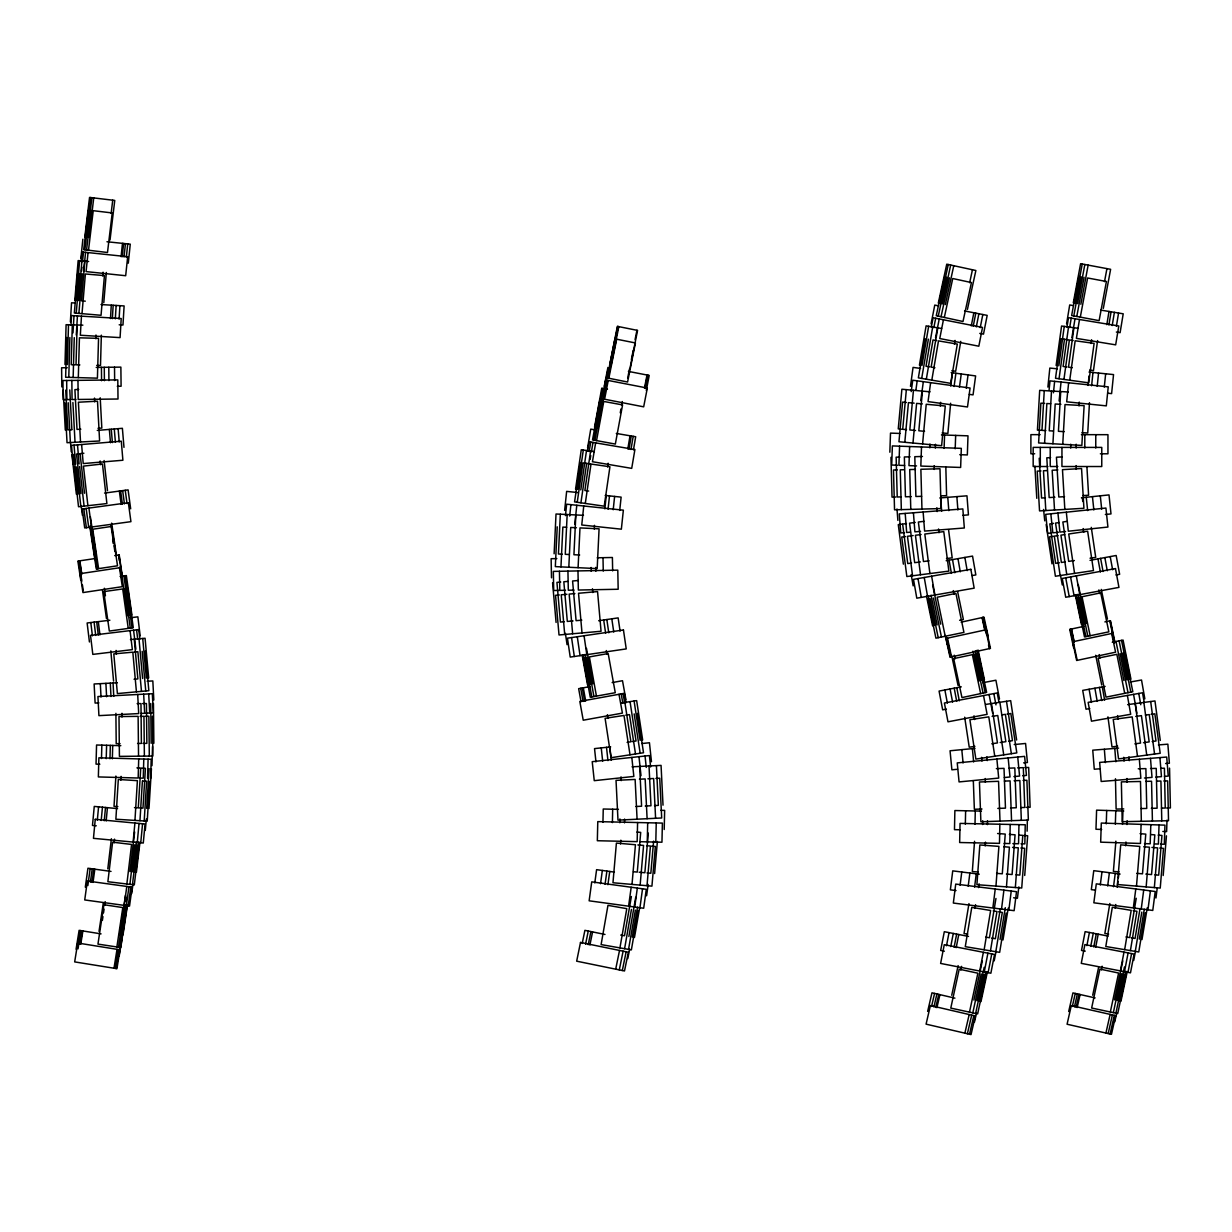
<?xml version="1.0" encoding="UTF-8"?>
<svg xmlns="http://www.w3.org/2000/svg" width="1232" height="1232" viewBox="0 0 1232 1232"><rect width="100%" height="100%" fill="white"/><g stroke="black" fill="none" stroke-linecap="round" stroke-linejoin="round"><path stroke-width="1.5" d="M1040.301 466.512L1040.301 447.385M1050.234 447.401L1050.218 466.512L1057.811 466.512M1061.953 447.401L1061.938 466.512L1101.762 466.528L1101.778 447.416L1033.171 447.385L1033.171 466.512L1047.878 466.512M1070.716 448.048L1070.716 444.213M1076.167 448.048L1076.167 444.228M1084.791 448.048L1084.807 434.665M1095.756 448.048L1095.772 434.665M965.334 824.162L965.626 810.779M975.005 824.362L975.282 810.979M982.628 824.516L982.705 820.697M987.417 824.608L987.494 820.789M999.86 824.239L999.475 843.35L959.651 842.519L960.051 823.407L1025.24 824.762L1024.839 843.874L1021.051 843.797M1010.209 824.454L1009.809 843.566L1004.111 843.443M1018.956 824.639L1018.556 843.751L1012.873 843.627M1027.118 831.184L1027.349 819.711M602.941 822.375L603.249 809.008L618.418 809.347M612.396 822.591L612.689 809.224M619.835 822.76L619.927 818.941M624.532 822.868L624.609 819.049M637.591 822.529L637.16 841.641L597.335 840.732L597.782 821.621L662.385 823.099L661.954 842.211L648.232 841.903M647.693 822.76L647.262 841.872L639.67 841.702M655.809 842.072L656.24 822.961M664.202 829.506L664.649 810.394L660.845 810.317M101.486 758.527L101.856 745.144M106.229 758.65L106.599 745.283M109.971 758.758L110.341 745.391M112.343 758.82L112.713 745.452M138.708 758.912L138.169 778.023L98.36 776.93L98.883 757.819L151.182 759.251L150.658 778.362M143.79 759.051L143.251 778.162L139.462 778.054M147.563 778.285L148.086 759.174M151.998 765.657L152.522 746.546M64.988 364.503L66.097 324.694L76.122 324.971M66.744 337.46L65.635 377.269L97.42 378.162L98.545 338.353L79.433 337.814L78.309 377.623M67.375 364.564L68.499 324.755M68.776 377.346L69.885 337.537M72.303 324.863L71.194 364.672L75.013 364.78M73.15 377.469L74.259 337.66M95.88 338.8L95.973 335.012M101.347 335.166L100.5 365.488L96.681 365.396M1106.259 823.854L1106.69 810.487M1115.345 824.162L1115.776 810.779M1122.491 824.393L1122.937 811.026M1127.003 824.547L1127.141 820.728M1141.094 824.362L1140.462 843.473L1100.669 842.164L1101.3 823.053L1164.948 825.147L1164.317 844.259L1160.529 844.136M1150.811 824.685L1150.18 843.797L1144.497 843.612M1159.035 824.963L1158.403 844.059L1154.615 843.935M1166.997 820.112L1166.627 831.585L1162.839 831.461M889.843 452.221L890.505 433.11L899.991 433.448M899.591 446.184L898.913 465.296L904.611 465.496M909.632 446.538L908.97 465.634L916.546 465.912M921.505 446.954L920.828 466.066L960.637 467.452L961.314 448.356L892.368 445.922L891.706 465.034L897.389 465.234M929.837 447.878L929.975 444.059M935.35 448.078L935.488 444.259M944.097 448.386L944.574 435.019M955.2 448.771L955.662 435.404M554.123 553.784L556.017 514.006L583.475 515.315M557.218 526.819L555.324 566.612L597.181 568.599L599.075 528.821L579.979 527.912L578.085 567.69M560.329 514.221L558.435 554L562.254 554.184M560.96 566.874L562.855 527.096L566.674 527.281M567.167 514.545L565.257 554.323L569.076 554.508M568.814 567.244L570.709 527.465L576.437 527.743M575.837 514.961L573.927 554.739L579.656 555.001M594.286 529.129L594.471 525.34M1044.259 390.621L1041.979 430.368L1045.799 430.599M1044.582 443.289L1046.861 403.526L1050.68 403.742M1051.497 391.021L1049.233 430.784L1053.052 431M1052.913 443.766L1055.193 404.004L1060.906 404.327M1060.706 391.545L1058.427 431.308L1064.155 431.647M1062.754 444.321L1065.018 404.558L1084.114 405.651L1081.85 445.414L1038.607 442.95L1040.871 403.187L1044.69 403.403M1079.032 405.898L1079.247 402.109M1089.473 402.695L1087.748 432.986L1082.019 432.663M70.378 321.875L71.533 302.795L75.306 303.01M70.979 325.094L71.548 315.561L121.213 318.534L120.074 337.614L80.326 335.243L81.466 316.147M72.981 332.886L74.012 315.7M76.276 334.996L77.431 315.916M110.48 318.534L111.28 305.166M112.358 318.641L113.159 305.29M115.331 318.826L116.131 305.459M119.104 319.042L119.904 305.69M115.885 776.052L114.022 806.344L117.841 806.575M120.859 780.164L121.09 776.376M134.95 820.404L137.399 780.657L118.318 779.471L115.87 819.234L147.224 821.159L149.688 781.411M139.955 820.712L142.404 780.965M144.19 820.974L146.639 781.227L142.82 780.996M146.67 808.361L149.118 768.614M148.98 808.5L151.444 768.753M974.558 841.302L972.325 871.563L978.039 871.994M985.2 845.907L985.477 842.118M995.964 886.101L998.906 846.384L979.84 844.967L976.899 884.684L1021.728 888.01L1024.67 848.294L1020.866 848.016M1006.467 886.886L1009.408 847.169L1003.68 846.738M1015.353 887.533L1018.294 847.816L1012.565 847.4M1024.716 875.459L1027.657 835.743L1023.838 835.45M1115.884 841.179L1113.389 871.409L1119.103 871.886M1125.632 845.783L1125.94 842.01M1136.489 886.116L1139.754 846.415L1120.704 844.844L1117.424 884.53L1160.236 888.072L1163.516 848.386L1159.712 848.063M1146.16 886.917L1149.441 847.216L1143.727 846.754M1154.353 887.594L1157.633 847.893L1151.92 847.431M1163.177 875.521L1166.442 835.835M74.798 300.269L78.155 260.583L88.658 261.477M77.693 273.335L74.336 313.02L101.055 315.284L104.427 275.598L85.378 273.981L82.005 313.667M76.245 300.392L79.618 260.707M76.23 313.174L79.603 273.504M78.555 300.593L81.913 260.907M78.879 313.405L82.251 273.72M84.839 261.153L81.481 300.839L85.285 301.162M102.764 275.999L103.088 272.21M103.781 302.733L106.352 272.488M620.512 843.982L620.851 840.193M632.016 884.407L635.45 844.736L616.4 843.088L612.966 882.759L651.928 886.131L655.362 846.446L651.559 846.122M640.132 885.115L643.566 845.429L637.853 844.936M648.294 833.048L644.86 872.733L639.146 872.241M647 885.7L650.434 846.03L646.615 845.691M653.622 841.117L650.835 873.242L647.031 872.918M654.608 873.565L657.38 841.456M906.352 389.635L902.717 429.306L906.521 429.645M904.812 442.288L908.446 402.633L914.159 403.157M913.451 390.298L909.817 429.953L915.53 430.476M912.974 443.043L916.608 403.388L922.321 403.911M922.46 391.114L918.826 430.784L924.539 431.308M922.599 443.92L926.233 404.265L945.267 406.006L941.633 445.676L898.96 441.749L902.594 402.094L906.398 402.448M940.278 406.083L940.632 402.31M950.642 403.234L947.87 433.448L942.157 432.925M97.328 820.142L98.575 806.821M101.193 820.512L102.456 807.191M104.243 820.789L105.505 807.468M106.168 820.974L107.43 807.653M133.118 842.072L134.904 823.038M137.26 842.457L139.047 823.438M140.756 842.796L142.558 823.761M145.284 830.414L146.362 819.003M1047.893 387.079L1049.833 368.06L1057.379 368.83M1049.033 390.39L1050.018 380.888L1108.246 386.863L1106.305 405.867L1066.681 401.817L1068.637 382.798M1053.452 392.777L1054.623 381.366M1059.104 401.031L1061.045 382.012M1088.087 385.431L1089.057 375.929M1091.614 385.785L1092.969 372.48M1097.204 386.371L1098.559 373.05M1104.288 387.094L1105.658 373.773M80.881 258.243L82.867 239.239M81.035 261.461L82.02 251.959L127.666 256.718L125.679 275.722L86.071 271.594L88.057 252.591M81.528 271.132L81.928 267.329M82.529 261.615L83.514 252.113M83.607 271.348L85.593 252.329M121.09 256.672L122.476 243.366M122.23 256.795L123.616 243.474M124.032 256.98L125.433 243.674M126.342 257.211L127.728 243.905M128.297 263.186L130.269 244.167L106.968 241.749M564.641 510.387L566.643 491.383L577.962 492.569M565.457 515.607L566.658 504.196L623.361 510.171L621.359 529.175L581.75 525.001L583.752 505.998M569.692 516.054L570.893 504.643M574.79 524.278L576.792 505.259M604.85 508.862L606.252 495.557M608.084 509.201L609.486 495.895M613.213 509.74L614.614 496.434M619.727 510.433L621.128 497.127L605.189 495.433M84.823 236.944L89.551 197.413L114.761 200.431L110.033 239.963M88.427 210.102L83.684 249.649L107.492 252.498L112.22 212.951L93.232 210.687L88.504 250.235M85.732 237.068L90.46 197.52M84.885 249.788L89.613 210.256M87.179 237.237L91.907 197.69M86.548 249.988L91.276 210.456M89.012 237.453L93.74 197.905M111.142 213.367L112.728 200.185M107.8 868.883L111.388 838.761M114.083 842.904L114.545 839.131M126.865 883.991L131.578 844.444L112.605 842.18L107.877 881.727L134.303 884.884L139.016 845.337M129.93 871.532L134.642 831.985M129.899 884.36L134.611 844.813M132.763 871.856L136.352 841.733M132.455 884.668L137.168 845.121M134.996 872.133L138.585 841.995M136.398 872.302L139.986 842.164M960.098 885.284L961.761 871.994M968.198 886.301L969.861 873.011M974.589 887.102L976.252 873.811M978.608 887.594L979.086 883.806M995.24 889.042L992.853 908.015L953.337 903.056L955.724 884.083L1016.523 891.706L1014.136 910.679L994.008 908.153M1001.524 909.093L1003.911 890.135M1008.869 910.017L1011.241 891.044M1018.849 886.871L1017.416 898.251L1013.643 897.774M1100.284 885.007L1102.009 871.732M1107.676 885.962L1109.401 872.703M1113.512 886.717L1115.237 873.457M1117.193 887.194L1117.932 881.511M1118.425 877.723L1118.902 873.935M1135.796 888.965L1133.332 907.922L1093.847 902.81L1096.295 883.852L1155.231 891.491L1152.767 910.448L1133.733 907.984M1141.248 908.954L1143.712 889.997M1147.947 909.817L1150.411 890.859M1155.939 898.005L1157.171 888.534M594.794 882.928L596.596 869.669L614.398 872.102M600.538 883.714L602.34 870.454M605.066 884.33L606.883 871.07M607.915 884.715L609.732 871.455M631.184 887.24L628.597 906.182L589.142 900.808L591.73 881.866L646.276 889.304L643.689 908.246L629.105 906.259M634.742 907.029L637.329 888.087M639.947 907.738L642.534 888.796M646.6 895.787L648.155 884.422M910.479 386.34L913.051 367.398L920.581 368.43M911.203 391.591L912.758 380.226L970.077 388.034L967.49 406.976L928.035 401.601L930.622 382.659M915.884 390.298L917.178 380.827M920.751 400.6L923.338 381.674M950.719 386.032L952.521 372.772M954.092 386.494L955.893 373.234M959.451 387.233L961.253 373.974M966.258 388.157L968.059 374.898M85.316 887.163L87.934 868.237L111.019 871.409M87.842 885.592L90.182 868.545M90.398 882.081L92.231 868.822M92 882.297L93.832 869.037M93.016 882.435L94.833 869.176M126.788 886.439L124.186 905.381L84.731 899.945L87.333 881.019L132.132 887.179L129.529 906.105L124.447 905.412M126.357 905.674L128.96 886.732M128.205 905.936L130.808 886.994M131.685 893.539L132.994 884.083M1056.132 365.488L1061.568 326.033L1077.723 328.251M1058.827 365.858L1064.248 326.403M1059.043 378.748L1064.479 339.293M1068.514 326.988L1063.093 366.443L1066.866 366.967M1063.94 379.425L1069.376 339.97L1073.164 340.494M1073.934 327.727L1068.498 367.182L1072.287 367.706M1069.73 380.226L1075.166 340.771L1094.108 343.374L1088.672 382.829L1055.516 378.27L1060.952 338.815L1068.267 339.816M1091.059 343.497L1091.583 339.739M1097.589 340.556L1093.462 370.616L1089.673 370.108M575.56 489.15L581.273 449.742L594.378 451.636M580.287 462.477L574.574 501.886L604.204 506.183L609.932 466.774L591.006 464.033L585.292 503.441M577.577 489.443L583.306 450.034M577.223 502.271L582.952 462.862L590.421 463.94M580.796 489.92L586.509 450.496M580.919 502.81L586.648 463.401M590.59 451.097L584.877 490.505L588.665 491.06M607.607 466.974L608.146 463.217M99.022 931.377L103.272 903.256M102.379 920.381L102.949 916.623M103.519 912.881L104.073 909.124M104.643 905.366L105.213 901.624M116.871 946.961L122.815 907.584L103.904 904.719L97.959 944.112L120.782 947.547L126.711 908.169M119.581 934.472L125.525 895.094M118.457 947.192L124.401 907.815M121.075 934.703L125.602 904.704M126.172 900.946L126.727 897.204M119.812 947.408L125.741 908.015M122.245 934.872L126.773 904.873M122.984 934.996L127.512 904.981M76.076 949.21L79.11 930.345L101.07 933.871M77.616 947.531L80.342 930.545M78.001 948.871L78.91 943.219M79.341 943.928L81.466 930.714M80.219 944.066L82.344 930.853M80.773 944.159L82.898 930.945M113.991 968.213L117.025 949.348M115.192 968.414L118.226 949.533M116.208 968.568L119.242 949.703M118.934 954.169L120.751 942.85M119.181 956.14L122.214 937.275M968.968 903.61L964.025 933.548L967.798 934.164M1066.589 323.831L1069.699 304.966L1073.442 305.582M1066.943 327.111L1068.498 317.687L1118.795 325.987L1115.668 344.852L1076.383 338.369L1079.494 319.504M1069.669 327.558L1071.224 318.133M974.928 908.431L975.544 904.688M1071.902 337.63L1075.012 318.765M984.137 949.78L990.636 910.494L971.771 907.368L965.272 946.669L999.66 952.351L1006.159 913.066M995.949 898.451L989.465 937.752L985.692 937.121M990.466 950.827L996.965 911.541L993.192 910.925M1000.322 908.8L995.379 938.722L991.606 938.106M995.81 951.72L1002.309 912.435L998.551 911.803M1000.045 939.508L1005.297 907.691M1002.971 939.985L1008.238 908.184M1106.813 324.663L1109 311.45M1108.892 325.002L1111.079 311.804M1112.203 325.541L1114.375 312.343M1116.392 326.234L1118.564 313.036M1109.832 903.503L1104.858 933.44L1108.631 934.056M1115.191 908.23L1115.807 904.504M1124.662 949.641L1131.192 910.356L1112.327 907.229L1105.797 946.515L1138.768 951.982L1145.298 912.696M1136.227 898.282L1129.698 937.567L1125.925 936.936M1130.406 950.596L1136.936 911.31L1133.163 910.679M1140.047 908.523L1135.072 938.461L1131.299 937.829M1135.273 951.412L1141.802 912.127M1139.307 939.154L1144.282 909.231M1141.972 939.6L1147.269 907.799M587.572 447.971L590.759 429.121L596.38 430.076M587.541 451.189L589.142 441.764L634.911 449.541L631.708 468.376L592.453 461.723L595.641 442.873M589.158 451.466L590.759 442.042M590.128 459.382L590.759 455.609M591.406 451.851L592.992 442.427M627.796 448.972L630.029 435.789M629.013 449.187L631.261 435.989M630.969 449.511L633.202 436.328M633.448 449.942L635.681 436.744L616.308 433.448M919.426 365.119L926.11 325.849L941.587 328.482M925.032 338.6L918.348 377.854L950.642 383.352L957.326 344.098L938.491 340.879L931.808 380.149M921.967 365.55L928.651 326.28M921.69 378.424L928.374 339.17M932.686 326.973L926.002 366.227L929.775 366.874M926.325 379.21L933.009 339.955L936.782 340.586M937.814 327.835L931.13 367.105L934.903 367.752M954.43 344.144L955.062 340.402M960.76 341.372L955.662 371.279L951.905 370.632M619.927 947.885L626.795 908.662L607.961 905.366L601.108 944.59L631.369 949.887L638.222 910.648M631.385 896.526L624.516 935.75L620.759 935.088M624.593 948.702L631.446 909.462M628.874 936.505L635.727 897.281M628.536 949.395L635.389 910.155M632.309 937.105L637.529 907.214M634.465 937.49L639.685 907.599M594.517 427.273L601.77 388.111M599.768 400.708L592.53 439.87L615.338 444.074L622.576 404.912L603.772 401.447L596.534 440.609M595.287 427.412L602.525 388.249M593.516 440.04L600.754 400.893M596.488 427.643L603.726 388.48L607.484 389.173M594.902 440.301L602.14 401.139M598.013 427.92L605.251 388.758M620.266 412.751L620.943 409.009M621.636 405.282L622.329 401.555M1073.288 302.856L1080.603 263.71L1110.617 269.315L1103.302 308.462M1078.939 276.353L1071.64 315.515L1099.113 320.643L1106.413 281.497L1087.625 277.985L1080.31 317.132M1074.935 303.164L1082.235 264.018M1073.78 315.916L1081.095 276.769M1077.538 303.642L1084.838 264.495M1076.783 316.47L1084.083 277.323M1080.849 304.258L1088.149 265.111M1104.503 281.666L1106.937 268.622M1086.886 945.622L1089.411 932.485M1090.736 946.361L1093.261 933.225M1093.77 946.946L1096.295 933.81M1095.679 947.316L1098.205 934.179M1124 952.12L1120.381 970.893L1081.265 963.362L1084.884 944.59L1134.102 954.076L1130.483 972.833L1120.766 970.97M1124.493 971.678L1128.112 952.921M1127.988 972.356L1131.592 953.583M1133.702 960.483L1135.504 951.089M604.265 386.186L607.915 367.413M603.865 389.358L605.682 379.964L647.324 388.065L643.674 406.837L604.589 399.23L608.238 380.472M604.743 386.278L608.023 369.384M603.757 393.224L606.313 380.087M603.541 399.029L607.191 380.257M644.459 388.157L647 375.021M644.937 388.249L647.493 375.113M645.707 388.403L648.248 375.267M646.307 390.467L649.218 375.452L628.397 371.402M946.484 945.76L949.04 932.624M950.734 946.576L953.291 933.456M954.092 947.239L956.648 934.102M956.201 947.654L958.758 934.518M983.367 952.29L979.717 971.047L940.617 963.439L944.266 944.682L994.532 954.461L990.867 973.218L980.533 971.216M984.26 971.94L987.91 953.168M988.11 972.679L991.76 953.922M994.193 960.883L996.026 951.504M931.084 323.847L934.765 305.089L938.491 305.813M931.284 327.127L933.132 317.748L982.52 327.45L978.824 346.207L939.754 338.538L943.435 319.781M933.841 327.635L935.689 318.256M935.55 337.707L939.231 318.949M971.278 325.895L973.85 312.759M973.218 326.28L975.806 313.144M976.314 326.88L978.886 313.76M980.241 327.65L982.813 314.53M609.563 365.396L617.386 326.357L637.575 330.407L630.122 367.583M615.014 338.877L607.176 377.916L627.581 382.012L635.419 342.958L616.678 339.2L608.839 378.255M609.871 365.457L617.709 326.418M607.592 378.008L615.43 338.954M610.364 365.565L618.202 326.511M608.161 378.116L616 339.062M610.995 365.688L618.834 326.634M635.081 339.57L636.944 330.268M627.658 378.162L629.521 368.861M631.385 359.559L633.248 350.273M582.212 943.45L584.907 930.345L604.989 934.457M585.585 944.143L588.265 931.022M588.218 944.682L590.913 931.577M589.897 945.021L592.577 931.916M615.692 969.168L619.527 950.442M619.28 969.892L623.115 951.166M622.314 970.523L626.149 951.797M627.766 958.619L629.675 949.256M1092.707 995.225L1098.605 967.397M1101.346 969.923L1102.132 966.211M1110.34 1011.996L1118.61 973.034L1099.914 969.076L1091.644 1008.022L1117.732 1013.566L1126.002 974.604M1114.529 999.86L1122.799 960.898M1113.358 1012.627L1121.613 973.68M1117.347 1000.446L1124.431 967.058M1115.899 1013.181L1124.169 974.219M1119.565 1000.923L1125.863 971.247M1120.966 1001.216L1127.265 971.54M951.72 995.256L958.142 965.595M960.806 970.061L961.607 966.35M969.476 1012.134L977.885 973.203L959.204 969.168L950.781 1008.099L977.638 1013.905L986.062 974.974M973.865 1000.045L982.289 961.129M972.803 1012.858L981.211 973.927M976.991 1000.723L984.199 967.351M975.621 1013.459L984.029 974.543M979.44 1001.246L985.846 971.586M980.98 1001.585L987.402 971.925M938.307 303.103L946.746 264.187L975.867 270.501L967.428 309.417M944.682 276.769L936.243 315.7L962.993 321.506L971.432 282.575L952.752 278.524L944.313 317.456M939.831 303.442L948.27 264.51M938.245 316.131L946.684 277.215M942.249 303.965L950.688 265.034M941.032 316.732L949.472 277.816M945.329 304.627L953.768 265.712M969.646 282.729L972.448 269.762M1068.698 1011.534L1072.933 992.9L1095.125 997.92M1072.317 1006.482L1075.274 993.423M1074.427 1006.96L1077.384 993.901M1076.09 1007.329L1079.063 994.286M1077.153 1007.576L1080.11 994.517M1105.92 1033.032L1110.14 1014.398M1108.169 1033.556L1112.404 1014.906M1110.094 1033.987L1114.313 1015.337M1113.666 1021.728L1114.945 1016.138M1114.714 1021.959L1116.839 1012.642M927.65 1011.426L931.977 992.807L954.908 998.136M931.546 1006.452L934.58 993.408M933.902 1006.991L936.921 993.962M935.735 1007.422L938.769 994.393M936.905 1007.699L939.939 994.655M964.872 1033.155L969.199 1014.537M967.382 1033.74L971.709 1015.122M969.507 1034.233L973.834 1015.615M974.404 1022.298L976.56 1012.981M961.129 622.16L983.998 617.17L988.064 635.851M945.976 638.499L986.385 629.691L990.451 648.371L950.041 657.18L945.175 635.419M1084.237 626.287L1069.73 629.367L1073.703 648.063M1104.888 621.898L1110.463 620.712L1114.991 642.55M1113.004 633.202L1072.672 641.78L1076.66 660.475L1115.607 652.19L1111.634 633.494M959.62 620.266L963.362 619.496L957.618 591.637M1112.265 642.257L1123.06 640.07L1130.945 679.109M961.268 686.84L939.077 691.075L942.665 709.848L946.392 709.139M982.859 682.713L995.903 680.218L999.491 699.006M1090.043 560.344L1116.161 555.493L1119.642 574.297L1115.915 574.99M590.02 686.594L578.655 688.657L581.042 701.824M612.15 682.59L622.499 680.711L625.902 699.514M946.191 560.699L972.541 556.094L975.836 574.928L972.11 575.575M1105.119 686.424L1082.712 690.382L1086.023 709.201L1089.75 708.554M1130.314 681.989L1141.525 680.018L1144.836 698.852M621.113 702.995L636.651 700.623L642.657 739.985M625.717 715.176L629.49 714.606L635.512 753.969M627.119 742.357L630.907 741.787L624.886 702.409M632.278 741.572L636.051 741.002L630.045 701.624M985.816 704.411L1010.671 700.654L1016.646 740.016M992.099 716.346L997.766 715.499L1003.741 754.862M1001.585 714.914L1005.374 714.344L1011.349 753.722M1007.052 714.083L1010.841 713.513L1016.8 752.891L975.867 759.097L969.892 719.719L988.788 716.855L994.763 756.232M974.897 746.346L969.23 747.208L964.671 717.209M991.791 743.789L997.458 742.927L991.483 703.549M1000.184 742.511L1005.851 741.664L999.891 702.286M1008.685 741.233L1012.473 740.648L1006.498 701.285M95.973 558.404L77.878 561.114L80.727 580.026M114.73 555.586L119.211 554.908L122.399 576.976M120.982 567.536L80.095 573.681L82.944 592.577L122.322 586.663L119.489 567.752M1053.56 523.369L1049.787 523.923L1055.624 563.317L1059.412 562.762M1059.32 522.507L1055.547 523.076L1061.383 562.47L1065.172 561.9M1066.635 521.429L1062.846 521.983L1068.698 561.392L1074.366 560.545M1053.329 536.29L1049.541 536.844L1055.393 576.237L1093.477 570.585L1087.64 531.192L1068.729 533.995L1074.566 573.404M1058.072 535.581L1054.299 536.136L1060.136 575.529M1064.694 534.596L1060.921 535.165L1066.758 574.559M1090.058 558.219L1095.725 557.372L1091.275 527.358M598.675 620.728L618.141 617.894L620.081 631.123M120.105 576.453L126.357 575.575L131.916 615.014M104.551 493.093L128.097 489.889L130.669 508.831M1127.65 704.627L1154.969 700.946L1160.282 740.417M1135.735 716.408L1141.433 715.638L1146.746 755.108M1145.452 715.084L1149.256 714.575L1154.569 754.046M1151.073 714.329L1154.861 713.821L1160.19 753.291L1118.564 758.897L1113.235 719.426L1132.177 716.885L1137.506 756.356M1117.67 746.161L1111.988 746.931L1107.938 716.855M1134.857 743.851L1140.539 743.081L1135.226 703.611M1143.496 742.68L1149.179 741.91L1143.866 702.44M1152.197 741.51L1155.986 741.002L1150.673 701.532M902.07 524.139L898.282 524.632L903.379 564.133M906.444 523.569L902.64 524.062L907.738 563.563L911.541 563.07M915.253 522.43L909.57 523.169L914.668 562.67L920.35 561.931M924.046 521.305L918.364 522.029L923.461 561.53L929.144 560.806M905.535 536.536L901.747 537.029L906.844 576.53L948.871 571.109L943.774 531.608L924.816 534.057L929.914 573.558M913.143 535.566L907.46 536.29L912.558 575.791M921.105 534.534L915.422 535.273L920.52 574.759M946.499 558.558L952.182 557.834L948.548 529.621M109.879 620.235L87.133 622.992L89.428 641.964M130.33 617.756L137.861 616.847L140.171 635.835M83.884 453.237L76.507 454.069L80.942 493.647M610.672 746.885L594.532 748.609L595.965 761.915M641.903 743.543L649.449 742.742L651.482 761.746M1081.434 497.79L1109.016 494.91L1111.002 513.913L1105.35 514.514M1051.481 532.963L1047.708 533.364L1045.722 514.345L1105.92 508.046L1107.922 527.05L1068.313 531.208L1066.311 512.189M1058.473 532.239L1052.821 532.825L1050.819 513.806M1065.572 531.485L1059.92 532.085L1057.934 513.066M975.005 748.363L950.057 750.781L951.889 769.815L957.557 769.261M1014.244 744.559L1025.578 743.466L1027.426 762.5L1023.638 762.854M1004.342 777.531L1010.009 776.992L1008.161 757.957M1013.921 776.607L1019.572 776.052L1017.74 757.033M1022.683 775.76L1026.456 775.39L1024.608 756.371L957.233 762.901L959.066 781.92L998.705 778.085L996.873 759.051M130.453 639.593L145.068 638.268L148.672 677.923M134.072 652.067L137.876 651.713L141.48 691.368M134.057 679.248L137.861 678.909L134.257 639.239M560.729 582.043L556.926 582.382L560.421 622.052L564.225 621.713M567.644 581.427L563.825 581.766L567.321 621.436L573.034 620.943M578.301 580.488L572.587 580.996L576.083 620.666L581.797 620.158M559.328 594.964L555.524 595.302L559.02 634.973L601.062 631.261L597.551 591.591L578.516 593.27L582.012 632.94M566.936 594.286L561.222 594.794L564.718 634.465M574.867 593.593L569.153 594.101L572.649 633.772M97.282 430.415L122.384 428.305L123.985 447.355M1118.564 748.117L1092.753 750.18L1094.278 769.23L1099.96 768.783M1158.419 744.929L1167.859 744.174L1169.384 763.224L1165.611 763.532M1144.451 778.008L1152.012 777.392L1150.488 758.342M1155.785 777.099L1161.453 776.637L1159.928 757.588M1164.456 776.406L1168.244 776.098L1166.719 757.049L1099.652 762.408L1101.177 781.473L1140.863 778.285L1139.338 759.235M939.847 497.944L966.966 495.818L968.444 514.884L962.777 515.33M904.55 532.655L900.761 532.948L899.283 513.883L962.839 508.924L964.333 527.989L924.616 531.084L923.138 512.019M910.463 532.193L906.675 532.486L905.197 513.421M920.581 531.392L914.899 531.839L913.42 512.789M1050.619 457.596L1046.8 457.827L1049.156 497.574L1054.885 497.235M1062.169 456.903L1056.44 457.241L1058.796 497.004L1064.525 496.665M1040.994 470.932L1037.19 471.148L1039.546 510.91L1083.914 508.277L1081.557 468.53L1062.477 469.654L1064.833 509.417M1047.262 470.562L1043.458 470.778L1045.814 510.541M1057.903 469.931L1052.174 470.27L1054.53 510.017M1045.383 497.805L1041.564 498.021L1039.207 458.273M1082.866 495.572L1088.595 495.233L1086.917 466.836M78.725 389.435L74.906 389.635L77.015 429.414L80.835 429.213M71.656 429.691L67.837 429.891L65.727 390.128M98.006 428.289L101.825 428.089L100.208 397.797M117.363 682.774L94.125 683.976L95.11 703.072L98.899 702.871M147.147 681.234L152.83 680.942L153.815 700.022M140.864 713.467L144.652 713.266L143.667 694.17M145.915 713.205L153.322 712.82L152.337 693.724L97.929 696.542L98.914 715.638L138.692 713.574L137.691 694.478M632.016 766.812L661.06 765.395L663.016 805.174M639.423 779.209L645.152 778.932L647.108 818.71M647.909 778.793L653.638 778.516L655.593 818.294M655.917 778.408L659.736 778.208L661.692 817.986L617.987 820.142L616.031 780.364L635.127 779.425L637.083 819.203M635.881 806.498L641.595 806.221L639.654 766.443M645.245 806.036L650.973 805.759L649.018 765.981M654.531 805.589L658.35 805.389L656.41 765.626M996.365 768.629L1004.018 768.352L1005.466 808.146L997.812 808.423M1009.085 768.167L1014.814 767.952L1016.261 807.761L1010.533 807.961M1017.586 767.859L1023.315 767.644L1024.762 807.453L1020.943 807.591M1024.855 767.598L1028.674 767.459L1030.121 807.253L1026.302 807.391M1004.373 781.088L1010.101 780.888L1011.549 820.681M1014.136 780.734L1019.865 780.518L1021.328 820.327M1023.068 780.41L1026.903 780.272L1028.35 820.065L980.888 821.79L979.44 781.997L998.551 781.304L999.999 821.097M981.996 809.008L974.358 809.285L973.326 780.857M899.961 457.087L896.141 457.18L897.219 496.989L901.039 496.896M910.109 456.81L904.365 456.964L905.443 496.773L911.172 496.619M922.46 456.471L914.806 456.687L915.884 496.496L921.613 496.342M897.296 469.9L893.477 470.008L894.54 509.817L941.063 508.57L939.985 468.761L920.874 469.269L921.952 509.078M904.088 469.715L900.269 469.823L901.331 509.632M915.453 469.407L909.709 469.561L910.787 509.386M895.849 497.035L892.03 497.127L890.967 457.318M940.863 495.818L946.592 495.664L945.837 467.236M1138.245 768.783L1145.883 768.614L1146.746 808.438L1141.001 808.562M1150.519 768.522L1156.247 768.398L1157.094 808.207L1151.366 808.331M1160.575 768.306L1164.409 768.214L1165.256 808.038L1161.437 808.115M1145.822 781.365L1151.55 781.242L1152.413 821.051M1157.11 781.119L1160.929 781.042L1161.776 820.851M1163.84 780.98L1167.659 780.903L1168.521 820.712L1122.213 821.698L1121.366 781.889L1140.478 781.473L1141.34 821.297M1123.769 808.931L1116.115 809.085L1115.468 778.747M1166.581 808.007L1170.4 807.93L1169.553 768.106M556.818 558.589L551.135 558.697L551.505 577.808M597.227 557.788L612.396 557.495L612.658 570.878M559.39 590.405L553.707 590.513L553.337 571.402L617.786 570.139L618.171 589.25L578.347 590.036L577.977 570.924M565.503 590.282L559.805 590.39L559.436 571.278M574.004 590.113L568.306 590.22L567.937 571.109M67.283 367.721L61.6 367.783L61.816 386.91M96.219 367.398L120.875 367.121L121.09 386.232L117.302 386.278M70.671 399.553L63.155 399.63L62.94 380.519L117.795 379.903L118.01 399.014L78.186 399.461L77.97 380.349M75.86 399.491L72.057 399.538L71.841 380.411M137.152 703.626L140.972 703.595L141.387 743.42L137.568 743.45M142.619 703.58L146.439 703.534L146.854 743.358L143.035 743.404M140.125 716.346L143.959 716.3L144.375 756.125M145.068 716.3L148.887 716.254L149.303 756.078M120.043 743.635L116.208 743.681L115.9 713.343M1040.131 434.65L1030.891 434.65L1030.891 453.761L1034.68 453.761M1081.403 434.665L1107.953 434.68L1107.953 453.792L1100.361 453.792M981.411 811.103L954.877 810.548L954.477 829.66L960.159 829.783M82.867 325.156L77.139 325.002L76.014 364.811L79.849 364.918M120.813 745.668L96.558 745.006L96.034 764.117L99.838 764.225M1123.753 811.041L1096.603 810.148L1095.972 829.259L1101.654 829.444M941.464 434.911L967.998 435.835L967.336 454.947L959.743 454.67M1068.329 391.992L1039.685 390.359L1037.421 430.122L1041.24 430.338M100.978 304.55L124.109 305.936L122.969 325.017L119.181 324.801M136.937 767.859L140.756 768.09L138.292 807.838L134.488 807.607M141.618 768.152L145.438 768.383L142.974 808.13L139.154 807.899M997.612 833.51L1005.235 834.079L1002.294 873.796L996.58 873.365M1009.331 834.372L1015.06 834.803L1012.103 874.52L1006.39 874.089M1018.972 835.096L1022.791 835.373L1019.834 875.09L1016.03 874.812M1140.062 833.664L1145.775 834.126L1142.495 873.827L1136.782 873.349M1151.011 834.557L1154.831 834.88L1151.55 874.566L1145.837 874.089M1158.142 835.157L1161.961 835.465L1158.681 875.151L1154.861 874.843M636.898 832.062L640.702 832.401L637.283 872.071L633.464 871.748M930.068 391.822L901.886 389.235L898.251 428.89L902.055 429.244M117.548 808.608L94.263 806.421L92.477 825.44L96.25 825.794M1089.026 372.079L1113.543 374.59L1111.603 393.609L1107.83 393.224M979.271 874.196L952.736 870.87L950.365 889.843L956.017 890.551M1120.104 874.089L1093.77 870.67L1091.321 889.627L1095.079 890.12M951.15 372.588L975.621 375.929L973.049 394.871L969.291 394.363M1100.761 310.094L1123.214 313.806L1120.104 332.655L1116.361 332.039M1108.153 936.089L1085.13 931.654L1081.511 950.426L1085.238 951.135M964.548 310.941L987.186 315.377L983.49 334.134L979.779 333.41M968.506 936.412L944.313 931.7L940.663 950.457L944.39 951.196M983.352 617.309L987.433 635.989M986.185 631.693L989.85 648.509M982.782 617.432L986.447 634.249M988.511 644.89L989.327 648.617M982.335 617.54L985.184 630.615M982.043 617.602L984.892 630.676M947.47 638.176L951.551 656.856M946.854 638.315L950.935 656.979M946.345 638.422L950.411 657.103M945.868 637.221L947.485 644.69M1110.201 620.774L1114.652 642.627M1109.786 620.851L1113.759 639.547M1112.188 633.371L1114.175 642.719M1071.501 628.998L1074.289 642.088M1071.239 629.044L1074.027 642.134M1070.839 629.136L1073.611 642.226M1073.241 641.656L1077.215 660.352M1070.315 629.244L1074.289 647.94M978.131 650.096L984.445 679.771M978.331 653.376L986.632 692.338L961.961 697.589L953.676 658.627L972.371 654.654L980.657 693.601M977.007 650.327L983.321 680.002M976.853 653.699L985.153 692.646M975.205 650.712L981.534 680.387M974.805 654.13L983.09 693.092M972.941 651.189L979.255 680.88M954.246 655.178L955.031 658.889M951.72 655.717L958.034 685.392M1101.269 589.404L1107.46 619.111M1098.882 589.897L1099.668 593.608M1090.135 635.743L1082.019 596.75L1100.73 592.854L1108.846 631.847L1084.499 636.913L1076.383 597.92M1078.246 584.507L1086.362 623.5M1079.725 597.227L1087.841 636.22M1078.031 594.24L1084.206 623.946M1077.784 597.628L1085.9 636.621M1076.337 594.594L1082.528 624.301M1075.274 594.81L1081.45 624.516M953.306 590.59L954.061 594.301M945.221 636.251L937.182 597.243L955.909 593.393L963.932 632.386L935.92 638.161L927.881 599.152M932.67 585.154L940.694 624.162M933.394 598.028L941.433 637.036M931.038 595.179L937.152 624.901M930.175 598.69L938.214 637.683M928.235 595.749L934.364 625.471M926.479 596.119L932.609 625.841M1124.939 652.683L1132.824 691.722L1105.982 697.143L1098.097 658.119L1116.839 654.331L1124.724 693.37M1121.536 640.378L1129.421 679.417M1122.937 653.099L1130.822 692.138M1119.103 640.871L1126.987 679.91M1120.134 653.653L1128.019 692.692M1116.007 641.487L1123.892 680.526M1099.144 654.577L1099.899 658.288M1095.71 655.27L1101.716 685.007M998.998 702.332L997.212 692.954L944.405 703.025L947.978 721.813L987.109 714.344L983.521 695.556M993.824 693.601L995.964 704.858M989.096 694.494L992.684 713.282M956.787 687.687L959.297 700.839M954.199 688.18L956.71 701.331M950.088 688.965L952.598 702.117M944.867 689.966L947.377 703.118M1110.201 556.602L1112.635 569.754M1104.842 557.603L1107.275 570.755M1100.623 558.373L1103.056 571.54M1097.958 558.881L1100.407 572.033M1076.306 575.852L1079.802 594.656M1070.577 576.915L1074.073 595.718M1065.726 577.823L1069.222 596.611M1060.552 575.544L1062.292 584.938M626.056 702.733L624.347 693.323L579.81 701.408L583.229 720.212L622.406 713.112L619.003 694.294M623.022 693.57L624.732 702.964M621.174 693.893L622.884 703.303M606.298 650.542L606.976 654.284M596.442 696.111L589.373 656.918L608.177 653.53L615.261 692.707L590.267 697.235L583.183 658.042M586.478 648.34L592.885 683.806M586.848 657.38L593.932 696.573M585.138 654.377L590.528 684.237M584.723 657.765L591.807 696.958M583.29 654.7L588.68 684.561M582.12 654.916L587.51 684.776M583.306 687.826L585.693 700.993M582.289 687.995L584.692 701.162M580.688 688.288L583.075 701.455M1144.189 702.194L1142.526 692.784L1088.164 702.363L1091.475 721.182L1130.699 714.283L1127.388 695.449M1138.784 693.447L1140.77 704.735M1133.563 694.355L1136.874 713.189M1102.301 686.932L1104.627 700.099M1099.437 687.425L1101.762 700.608M1094.894 688.226L1097.204 701.408M1089.119 689.242L1091.444 702.425M964.872 557.434L967.182 570.616M957.972 558.635L960.267 571.817M952.521 559.59L954.831 572.772M949.102 560.19L951.412 573.373M931.623 576.191L934.919 595.01M924.246 577.485L927.542 596.303M917.994 578.578L921.29 597.397M911.187 574.589L913.158 585.878M974.004 715.792L974.574 719.55M637.498 713.374L643.52 752.752L611.103 757.695L605.097 718.333L623.993 715.438L630.014 754.816M634.095 701.008L640.101 740.37M634.157 713.898L640.163 753.26M607.422 714.668L608.007 718.425M118.934 554.954L121.768 573.85M120.613 567.582L122.03 577.038M118.472 555.016L119.335 560.699M120.182 566.366L120.751 570.139M120.089 567.659L122.091 580.903M79.834 560.822L81.82 574.066M79.541 560.868L81.528 574.097M79.094 560.945L81.081 574.174M80.711 573.588L81.851 581.15M82.421 584.923L83.268 590.59M78.525 561.022L81.358 579.933M1083.144 528.559L1083.713 532.316M1046.153 524.462L1052.005 563.856M111.65 523.123L116.131 553.122M110.942 525.14L113.467 542.018M114.022 545.776L114.869 551.397M112.651 539.693L113.205 543.435M98.606 568.63L92.723 529.236L111.635 526.418L117.517 565.796L96.296 568.968L89.751 526.387M90.352 516.716L96.25 556.094M91.784 529.375L97.667 568.768M90.875 526.218L95.357 556.233M90.983 529.498L96.866 568.891M90.182 526.326L94.664 556.325M611.811 618.818L613.752 632.047M606.837 619.542L608.777 632.786M603.695 620.004L605.636 633.248M584.045 635.758L586.817 654.669M577.284 636.744L580.056 655.655M571.556 637.575L574.328 656.487M565.396 633.325L567.059 644.675M127.743 588.249L133.287 627.689L109.325 631.061L103.765 591.622L122.707 588.958L128.251 628.397M125.402 575.714L130.962 615.138M126.496 588.419L132.04 627.858M123.893 575.914L129.452 615.353M124.755 588.665L130.299 628.104M121.983 576.191L127.527 615.63M104.366 588.249L105.428 595.764M102.502 590.421L106.46 618.587M1117.547 715.561L1118.055 719.319M125.233 490.29L127.035 503.549M122.646 490.629L124.447 503.888M120.613 490.906L122.415 504.165M119.335 491.091L121.136 504.35M88.904 508.077L91.476 527.019M86.132 508.462L88.719 527.404M83.807 508.77L86.379 527.712M81.158 505.921L82.452 515.392M938.538 528.99L939.015 532.763M139.863 639.069L138.708 629.583L90.521 635.419L92.816 654.392L132.363 649.618L130.053 630.63M136.567 629.845L137.722 639.331M133.58 630.214L135.874 649.187M98.329 621.636L99.931 634.927M96.697 621.837L98.298 635.111M94.094 622.145L95.711 635.435M90.798 622.545L92.415 635.835M104.104 460.522L107.477 490.675M100.131 460.968L100.562 464.726M87.903 505.69L83.453 466.112L102.456 463.987L106.891 503.565L78.525 506.737L74.089 467.159M80.08 453.669L84.515 493.247M79.633 466.543L84.084 506.121M76.415 466.913L80.85 506.475M73.689 454.392L78.14 493.97M71.918 454.577L76.369 494.155M650.619 766.966L649.403 755.555L592.222 761.669L594.255 780.672L633.849 776.437L631.816 757.434M645.044 756.017L646.261 767.428M638.977 756.664L641.01 775.683M609.84 746.962L611.272 760.267M606.514 747.316L607.946 760.621M601.247 747.886L602.664 761.191M1100.299 495.818L1101.685 509.124M1092.445 496.635L1093.847 509.956M1086.27 497.281L1087.656 510.602M1082.374 497.697L1082.774 501.501M1043.566 509.447L1044.751 520.859M986.863 756.818L987.232 760.621M981.611 757.326L981.981 761.13M972.371 748.625L973.65 761.946M961.792 749.641L963.085 762.962M145.237 651.05L148.841 690.705L117.394 693.57L113.791 653.899L132.825 652.175L136.429 691.83M142.727 638.484L146.331 678.139M142.157 651.328L145.761 690.983M139 638.823L142.604 678.478M116.085 650.419L116.424 654.192M110.818 650.896L113.575 681.111M592.469 588.757L592.792 592.546M552.583 582.767L556.079 622.437M118.118 428.659L119.242 441.995M114.283 428.982L115.408 442.319M111.265 429.244L112.389 442.581M109.355 429.398L110.48 442.735M81.605 444.521L83.206 463.571L122.892 460.244L121.29 441.195L71.533 445.368L73.135 464.418M77.508 444.86L79.11 463.91M74.028 445.152L75.629 464.202M70.47 442.257L71.271 451.79M1128.928 756.879L1129.236 760.683M1123.753 757.295L1124.061 761.099M1114.775 748.425L1115.838 761.761M1104.349 749.256L1105.412 762.593M956.864 496.604L957.895 509.956M947.778 497.312L948.809 510.664M940.617 497.882L941.664 511.218M936.844 507.753L937.152 511.573M896.988 508.955L897.882 520.381M1076.09 465.588L1076.306 469.377M1034.88 466.127L1036.79 498.313M94.494 398.09L94.695 401.878M80.511 441.98L78.401 402.217L97.497 401.201L99.607 440.979L67.036 442.704L64.926 402.941M72.904 402.51L75.029 442.273M69.777 389.913L71.887 429.691M68.253 402.756L70.378 442.519M63.171 390.267L65.296 430.03M148.702 693.909L149.703 713.005M113.067 683.005L113.76 696.357M110.295 683.144L110.988 696.511M105.906 683.375L106.599 696.742M100.331 683.668L101.024 697.019M621.02 776.853L621.205 780.641M985.246 778.516L985.384 782.305M934.179 465.65L934.272 469.438M1126.987 778.501L1127.064 782.305M603.002 557.68L603.264 571.063M595.795 567.382L595.872 571.201M591.129 567.475L591.206 571.294M153.446 703.457L153.861 743.281M152.445 716.223L152.86 756.048L119.412 756.386L118.996 716.562L138.123 716.362L138.538 756.186M150.735 703.487L151.151 743.312M121.968 713.282L121.999 717.07M114.514 367.182L114.653 380.565M108.786 367.259L108.924 380.626M104.273 367.305L104.412 380.688M101.424 367.336L101.578 380.719M66.667 380.472L66.882 399.584M95.249 819.311L93.463 838.345L143.282 843.027L145.068 823.992L95.249 819.311M77.708 943.019L74.675 961.899L116.932 968.691L119.966 949.81L77.708 943.019M580.503 942.449L576.668 961.176L624.501 970.97L628.335 952.244L580.503 942.449M1071.301 1005.589L1067.081 1024.239L1111.464 1034.295L1115.684 1015.645L1071.301 1005.589M930.406 1005.528L926.079 1024.146L971.032 1034.587L975.359 1015.969L930.406 1005.528M1115.468 568.583L1062.246 578.47L1065.726 597.258L1118.949 587.387L1115.468 568.583M970.862 569.323L913.497 579.363L916.793 598.182L974.158 588.157L970.862 569.323M623.454 629.983L567.444 638.176L570.216 657.087L626.226 648.91L623.454 629.983M128.359 502.718L82.128 509.001L84.7 527.943L130.931 521.66L128.359 502.718"/></g></svg>
